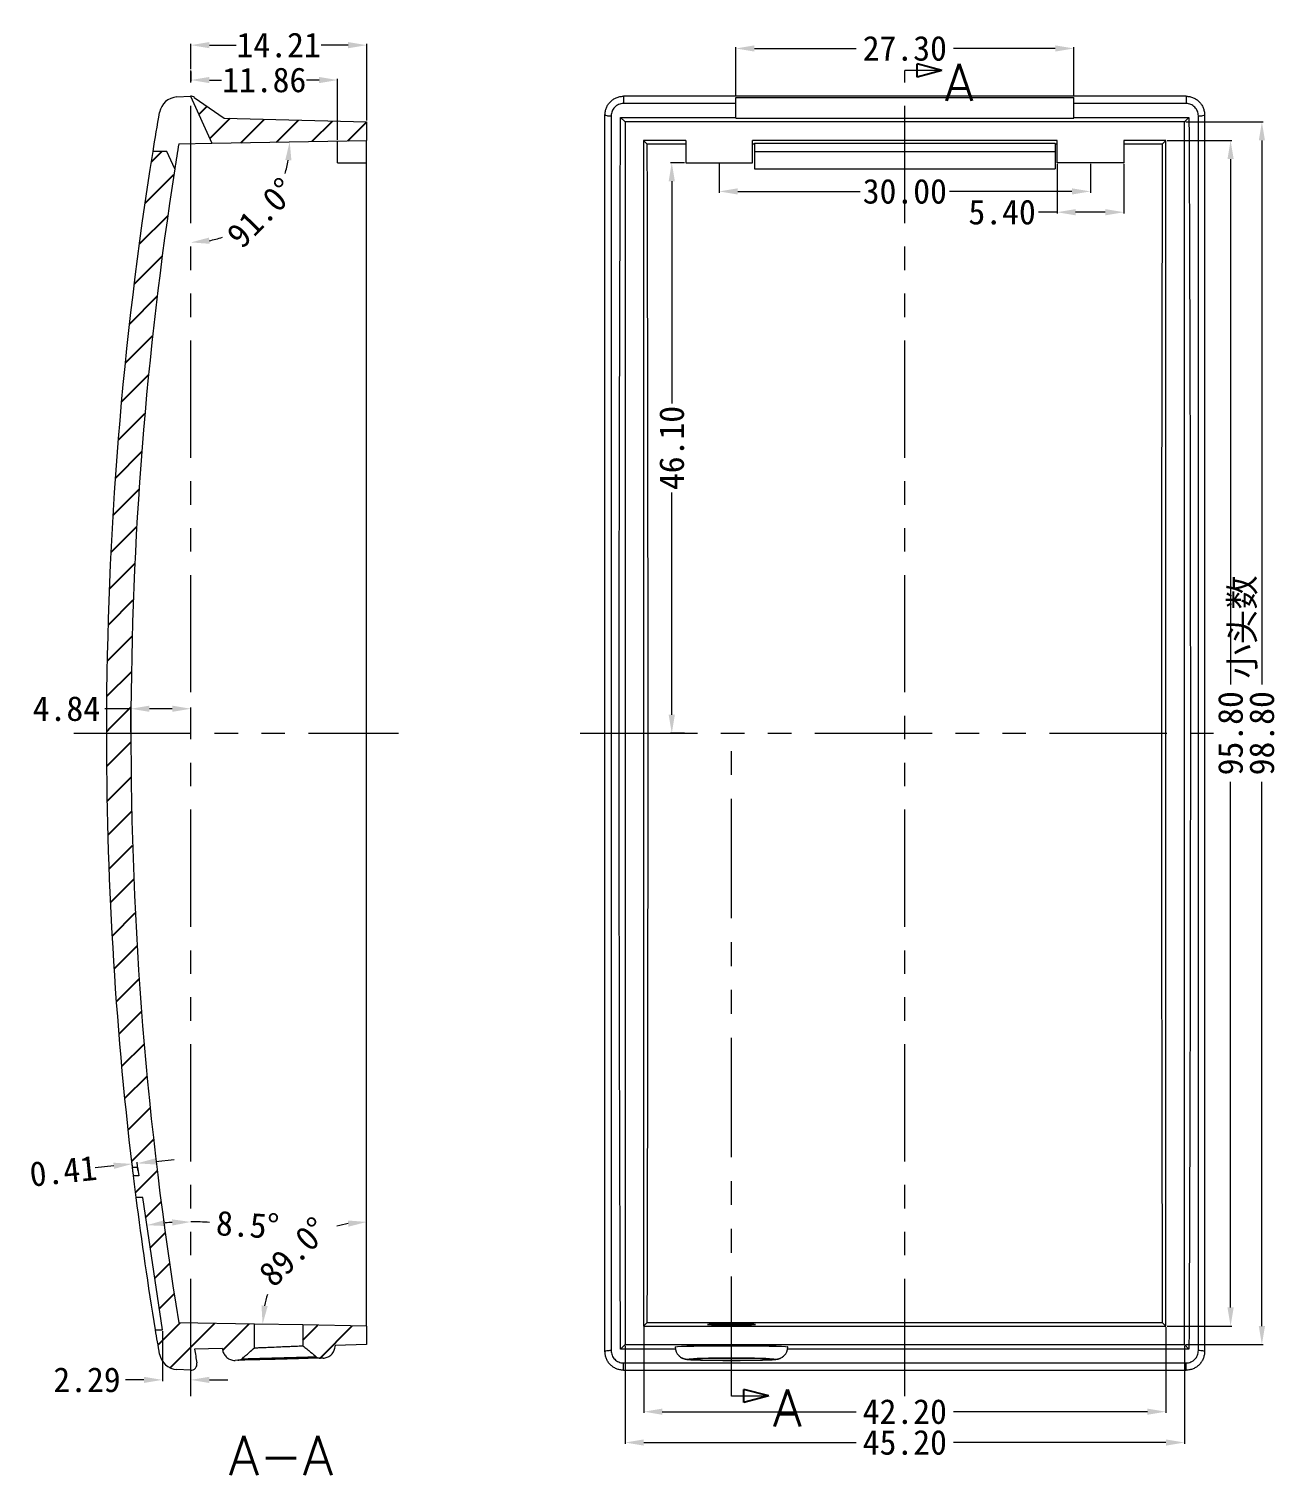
# Model space of a CAD drawing. Extents: x 28 to 482, y 221 to 386.
# Drawn here: x 133.1 to 234, y 245 to 361.8 of the extents above; entities that cross this region are included whole.
import ezdxf

# ---------------------------------------------------------------- set-up
doc = ezdxf.new("R2010")
doc.units = 0
doc.header["$MEASUREMENT"] = 0
doc.linetypes.add('PHANTOM', pattern=[2.5, 1.25, -0.25, 0.25, -0.25, 0.25, -0.25])
doc.layers.add('10', color=7, linetype='Continuous')
doc.layers.add('TOP', color=7, linetype='Continuous')
doc.styles.add('blockfont', font='simplex.shx', dxfattribs={"bigfont": 'bigfont'})
doc.dimstyles.new('2', dxfattribs={"dimtxt": 2, "dimasz": 1.5, "dimexe": 0.1, "dimexo": 0.1, "dimgap": 0.1, "dimtad": 0, "dimzin": 0, "dimdsep": 46, "dimtxsty": 'Standard', "dimcen": 0, "dimclrd": 4, "dimclre": 4, "dimclrt": 3, "dimadec": 1, "dimazin": 0, "dimtfac": 1, "dimtofl": 0, "dimtmove": 0, "dimatfit": 3, "dimfxl": 0, "dimtolj": 1, "dimtzin": 0, "dimlwd": 9, "dimlwe": 9, "dimarcsym": 0})

# ---------------------------------------------------------------- blocks, each defined once
blk = doc.blocks.new('HATCH1')
at = {"color": 200, "linetype": 'Continuous'}
for p, q in [((146.8, 354.89), (147.47, 355.56)), ((147.69, 352.95), (149.33, 354.59)), ((150.19, 352.62), (152.09, 354.52)), ((153.07, 352.67), (154.85, 354.45)), ((155.95, 352.73), (157.61, 354.37)), ((158.83, 352.78), (160.36, 354.3)), ((142.97, 351.06), (143.81, 351.9)), ((142.46, 347.73), (144.78, 350.04)), ((142, 344.44), (144.29, 346.72)), ((141.58, 341.2), (143.84, 343.45)), ((141.21, 337.99), (143.43, 340.21)), ((140.87, 334.83), (143.06, 337.02)), ((140.57, 331.7), (142.73, 333.86)), ((140.31, 328.61), (142.44, 330.74)), ((140.08, 325.55), (142.19, 327.66)), ((139.88, 322.53), (141.97, 324.62)), ((139.72, 319.54), (141.78, 321.6)), ((139.59, 316.58), (141.63, 318.62)), ((139.49, 313.66), (141.5, 315.67)), ((139.41, 310.76), (141.41, 312.75)), ((139.37, 307.89), (141.35, 309.86)), ((139.7, 305.39), (141.31, 307)), ((139.36, 305.05), (139.7, 305.39)), ((139.37, 302.23), (141.31, 304.17)), ((139.41, 299.44), (141.33, 301.36)), ((139.47, 296.68), (141.37, 298.58)), ((139.56, 293.94), (141.45, 295.83)), ((139.67, 291.23), (141.54, 293.1)), ((139.81, 288.54), (141.66, 290.39)), ((139.97, 285.87), (141.81, 287.71)), ((140.15, 283.22), (141.98, 285.05)), ((140.35, 280.6), (142.17, 282.41)), ((140.58, 278), (142.38, 279.79)), ((140.82, 275.42), (142.61, 277.2)), ((141.09, 272.86), (142.86, 274.63)), ((141.38, 270.32), (143.14, 272.07)), ((141.68, 267.79), (143.43, 269.54)), ((142.5, 265.78), (143.75, 267.03)), ((142.87, 263.32), (144.08, 264.54)), ((143.24, 260.86), (144.43, 262.06)), ((143.6, 258.4), (144.81, 259.6)), ((143.5, 255.47), (145.29, 257.26)), ((144.48, 253.63), (148.08, 257.22)), ((148.73, 255.04), (150.86, 257.17)), ((155.21, 255.86), (156.42, 257.07)), ((156.59, 254.41), (159.2, 257.02))]:
    blk.add_line(p, q, dxfattribs=at)
blk = doc.blocks.new('ASSORTED_DRAFT1')
at = {"color": 13}
for p, q in [((206.84, 358.46, 206.84), (204.84, 358.99)), ((204.84, 357.92), (204.84, 358.99)), ((206.84, 358.46, 206.84), (204.84, 357.92))]:
    blk.add_line(p, q, dxfattribs=at)
blk = doc.blocks.new('ASSORTED_DRAFT2')
at = {"color": 13}
for p, q in [((192.84, 251.35, 192.84), (190.84, 251.88)), ((190.84, 250.81), (190.84, 251.88)), ((192.84, 251.35, 192.84), (190.84, 250.81))]:
    blk.add_line(p, q, dxfattribs=at)
blk = doc.blocks.new('*D34')
at = {"color": 4, "linetype": 'Continuous', "lineweight": 9}
for p, q in [((190.19, 356.38), (190.19, 360.33)), ((191.69, 360.23), (199.9, 360.23)), ((215.99, 360.23), (207.77, 360.23)), ((217.49, 356.38), (217.49, 360.33))]:
    blk.add_line(p, q, dxfattribs=at)
for points in [[(191.69, 360.48), (191.69, 359.98), (190.19, 360.23)], [(215.99, 360.48), (215.99, 359.98), (217.49, 360.23)]]:
    blk.add_solid(points, dxfattribs=at)
at = {"layer": 'Defpoints', "color": 0, "linetype": 'Continuous', "lineweight": 9}
for p in [(217.49, 360.23), (190.19, 356.28), (217.49, 356.28)]:
    blk.add_point(p, dxfattribs=at)
at = {"color": 3, "linetype": 'Continuous', "lineweight": 9, "insert": (203.84, 360.23), "char_height": 2, "attachment_point": 5}
blk.add_mtext('\\A1;27.30', dxfattribs=at)
blk = doc.blocks.new('*D35')
at = {"color": 4, "linetype": 'Continuous', "lineweight": 9}
for p, q in [((188.84, 350.9), (188.84, 348.58)), ((218.84, 350.9), (218.84, 348.58)), ((190.34, 348.68), (200.24, 348.68)), ((217.34, 348.68), (207.44, 348.68))]:
    blk.add_line(p, q, dxfattribs=at)
for points in [[(190.34, 348.93), (190.34, 348.43), (188.84, 348.68)], [(217.34, 348.93), (217.34, 348.43), (218.84, 348.68)]]:
    blk.add_solid(points, dxfattribs=at)
at = {"layer": 'Defpoints', "color": 0, "linetype": 'Continuous', "lineweight": 9}
for p in [(188.84, 351), (218.84, 351), (218.84, 348.68)]:
    blk.add_point(p, dxfattribs=at)
at = {"color": 3, "linetype": 'Continuous', "lineweight": 9, "insert": (203.84, 348.68), "char_height": 2, "attachment_point": 5}
blk.add_mtext('\\A1;30.00', dxfattribs=at)
blk = doc.blocks.new('*D36')
at = {"color": 4, "linetype": 'Continuous', "lineweight": 9}
for p, q in [((216.14, 350.9), (216.14, 346.9)), ((221.54, 350.9), (221.54, 346.9)), ((216.14, 347), (214.64, 347)), ((220.04, 347), (217.64, 347))]:
    blk.add_line(p, q, dxfattribs=at)
for points in [[(217.64, 347.25), (217.64, 346.75), (216.14, 347)], [(220.04, 347.25), (220.04, 346.75), (221.54, 347)]]:
    blk.add_solid(points, dxfattribs=at)
at = {"layer": 'Defpoints', "color": 0, "linetype": 'Continuous', "lineweight": 9}
for p in [(216.14, 351), (221.54, 351), (216.14, 347)]:
    blk.add_point(p, dxfattribs=at)
at = {"color": 3, "linetype": 'Continuous', "lineweight": 9, "insert": (211.7, 347), "char_height": 2, "attachment_point": 5}
blk.add_mtext('\\A1;5.40', dxfattribs=at)
blk = doc.blocks.new('*D37')
at = {"color": 4, "linetype": 'Continuous', "lineweight": 9}
for p, q in [((182.74, 256.9), (182.74, 249.98)), ((224.94, 256.9), (224.94, 249.98)), ((184.24, 250.08), (199.9, 250.08)), ((223.44, 250.08), (207.77, 250.08))]:
    blk.add_line(p, q, dxfattribs=at)
for points in [[(184.24, 250.33), (184.24, 249.83), (182.74, 250.08)], [(223.44, 250.33), (223.44, 249.83), (224.94, 250.08)]]:
    blk.add_solid(points, dxfattribs=at)
at = {"layer": 'Defpoints', "color": 0, "linetype": 'Continuous', "lineweight": 9}
for p in [(182.74, 257), (224.94, 257), (224.94, 250.08)]:
    blk.add_point(p, dxfattribs=at)
at = {"color": 3, "linetype": 'Continuous', "lineweight": 9, "insert": (203.84, 250.08), "char_height": 2, "attachment_point": 5}
blk.add_mtext('\\A1;42.20', dxfattribs=at)
blk = doc.blocks.new('*D38')
at = {"color": 4, "linetype": 'Continuous', "lineweight": 9}
for p, q in [((181.24, 255.4), (181.24, 247.49)), ((226.44, 255.4), (226.44, 247.49)), ((182.74, 247.59), (199.9, 247.59)), ((224.94, 247.59), (207.77, 247.59))]:
    blk.add_line(p, q, dxfattribs=at)
for points in [[(182.74, 247.84), (182.74, 247.34), (181.24, 247.59)], [(224.94, 247.84), (224.94, 247.34), (226.44, 247.59)]]:
    blk.add_solid(points, dxfattribs=at)
at = {"layer": 'Defpoints', "color": 0, "linetype": 'Continuous', "lineweight": 9}
for p in [(181.24, 255.5), (226.44, 255.5), (226.44, 247.59)]:
    blk.add_point(p, dxfattribs=at)
at = {"color": 3, "linetype": 'Continuous', "lineweight": 9, "insert": (203.84, 247.59), "char_height": 2, "attachment_point": 5}
blk.add_mtext('\\A1;45.20', dxfattribs=at)
blk = doc.blocks.new('*D39')
at = {"color": 4, "linetype": 'Continuous', "lineweight": 9}
for p, q in [((186.04, 351), (184.91, 351)), ((185.01, 349.5), (185.01, 331.55)), ((185.01, 306.4), (185.01, 324.35)), ((186.04, 304.9), (184.91, 304.9))]:
    blk.add_line(p, q, dxfattribs=at)
for points in [[(184.76, 349.5), (185.26, 349.5), (185.01, 351)], [(184.76, 306.4), (185.26, 306.4), (185.01, 304.9)]]:
    blk.add_solid(points, dxfattribs=at)
at = {"layer": 'Defpoints', "color": 0, "linetype": 'Continuous', "lineweight": 9}
for p in [(186.14, 351), (185.01, 304.9), (186.14, 304.9)]:
    blk.add_point(p, dxfattribs=at)
at = {"color": 3, "linetype": 'Continuous', "lineweight": 9, "insert": (185.01, 327.95), "char_height": 2, "attachment_point": 5, "rotation": 90}
blk.add_mtext('\\A1;46.10', dxfattribs=at)
blk = doc.blocks.new('*D40')
at = {"color": 4, "linetype": 'Continuous', "lineweight": 9}
for p, q in [((225.04, 352.8), (230.26, 352.8)), ((230.16, 351.3), (230.16, 308.84)), ((230.16, 258.5), (230.16, 300.97)), ((225.04, 257), (230.26, 257))]:
    blk.add_line(p, q, dxfattribs=at)
for points in [[(229.91, 351.3), (230.41, 351.3), (230.16, 352.8)], [(229.91, 258.5), (230.41, 258.5), (230.16, 257)]]:
    blk.add_solid(points, dxfattribs=at)
at = {"layer": 'Defpoints', "color": 0, "linetype": 'Continuous', "lineweight": 9}
for p in [(224.94, 352.8), (224.94, 257), (230.16, 257)]:
    blk.add_point(p, dxfattribs=at)
at = {"color": 3, "linetype": 'Continuous', "lineweight": 9, "insert": (230.16, 304.9), "char_height": 2, "attachment_point": 5, "rotation": 90}
blk.add_mtext('\\A1;95.80', dxfattribs=at)
blk = doc.blocks.new('*D41')
at = {"color": 4, "linetype": 'Continuous', "lineweight": 9}
for p, q in [((226.54, 354.3), (232.79, 354.3)), ((232.69, 352.8), (232.69, 308.84)), ((232.69, 257), (232.69, 300.97)), ((226.54, 255.5), (232.79, 255.5))]:
    blk.add_line(p, q, dxfattribs=at)
for points in [[(232.44, 352.8), (232.94, 352.8), (232.69, 354.3)], [(232.44, 257), (232.94, 257), (232.69, 255.5)]]:
    blk.add_solid(points, dxfattribs=at)
at = {"layer": 'Defpoints', "color": 0, "linetype": 'Continuous', "lineweight": 9}
for p in [(226.44, 354.3), (232.69, 354.3), (226.44, 255.5)]:
    blk.add_point(p, dxfattribs=at)
at = {"color": 3, "linetype": 'Continuous', "lineweight": 9, "insert": (232.69, 304.9), "char_height": 2, "attachment_point": 5, "rotation": 90}
blk.add_mtext('\\A1;98.80', dxfattribs=at)
blk = doc.blocks.new('*D49')
at = {"color": 4, "linetype": 'Continuous', "lineweight": 9}
for p, q in [((146.15, 358.36), (146.15, 357.58)), ((147.65, 357.68), (148.64, 357.68)), ((156.51, 357.68), (155.51, 357.68)), ((158.01, 352.86), (158.01, 357.78))]:
    blk.add_line(p, q, dxfattribs=at)
for points in [[(147.65, 357.93), (147.65, 357.43), (146.15, 357.68)], [(156.51, 357.93), (156.51, 357.43), (158.01, 357.68)]]:
    blk.add_solid(points, dxfattribs=at)
at = {"layer": 'Defpoints', "color": 0, "linetype": 'Continuous', "lineweight": 9}
for p in [(146.15, 358.46), (158.01, 357.68), (158.01, 352.76)]:
    blk.add_point(p, dxfattribs=at)
at = {"color": 3, "linetype": 'Continuous', "lineweight": 9, "insert": (152.08, 357.68), "char_height": 2, "attachment_point": 5}
blk.add_mtext('\\A1;11.86', dxfattribs=at)
blk = doc.blocks.new('*D50')
at = {"color": 4, "linetype": 'Continuous', "lineweight": 9}
for p, q in [((146.15, 358.56), (146.15, 360.6)), ((147.65, 360.5), (149.82, 360.5)), ((158.86, 360.5), (156.69, 360.5)), ((160.36, 354.4), (160.36, 360.6))]:
    blk.add_line(p, q, dxfattribs=at)
for points in [[(147.65, 360.75), (147.65, 360.25), (146.15, 360.5)], [(158.86, 360.75), (158.86, 360.25), (160.36, 360.5)]]:
    blk.add_solid(points, dxfattribs=at)
at = {"layer": 'Defpoints', "color": 0, "linetype": 'Continuous', "lineweight": 9}
for p in [(160.36, 360.5), (146.15, 358.46), (160.36, 354.3)]:
    blk.add_point(p, dxfattribs=at)
at = {"color": 3, "linetype": 'Continuous', "lineweight": 9, "insert": (153.25, 360.5), "char_height": 2, "attachment_point": 5}
blk.add_mtext('\\A1;14.21', dxfattribs=at)
blk = doc.blocks.new('*D51')
at = {"color": 4, "linetype": 'Continuous', "lineweight": 9}
for p, q in [((141.31, 306.88), (139.2, 306.88)), ((141.31, 305), (141.31, 306.98)), ((144.65, 306.88), (142.81, 306.88)), ((146.15, 305), (146.15, 306.98))]:
    blk.add_line(p, q, dxfattribs=at)
for points in [[(142.81, 307.13), (142.81, 306.63), (141.31, 306.88)], [(144.65, 307.13), (144.65, 306.63), (146.15, 306.88)]]:
    blk.add_solid(points, dxfattribs=at)
at = {"layer": 'Defpoints', "color": 0, "linetype": 'Continuous', "lineweight": 9}
for p in [(141.31, 306.88), (141.31, 304.9), (146.15, 304.9)]:
    blk.add_point(p, dxfattribs=at)
at = {"color": 3, "linetype": 'Continuous', "lineweight": 9, "insert": (136.1, 306.88), "char_height": 2, "attachment_point": 5}
blk.add_mtext('\\A1;4.84', dxfattribs=at)
blk = doc.blocks.new('*D52')
at = {"color": 4, "linetype": 'Continuous', "lineweight": 9}
for p, q in [((139.92, 269.95), (138.43, 269.79)), ((141.47, 269.54), (141.4, 270.2)), ((141.88, 269.58), (141.81, 270.25)), ((143.31, 270.3), (144.8, 270.46))]:
    blk.add_line(p, q, dxfattribs=at)
for points in [[(139.89, 270.2), (139.95, 269.7), (141.41, 270.1)], [(143.28, 270.55), (143.33, 270.05), (141.82, 270.15)]]:
    blk.add_solid(points, dxfattribs=at)
at = {"layer": 'Defpoints', "color": 0, "linetype": 'Continuous', "lineweight": 9}
for p in [(141.41, 270.1), (141.48, 269.44), (141.89, 269.48)]:
    blk.add_point(p, dxfattribs=at)
at = {"color": 3, "linetype": 'Continuous', "lineweight": 9, "insert": (135.84, 269.52), "char_height": 2, "attachment_point": 5, "rotation": 6.0121}
blk.add_mtext('\\A1;0.41', dxfattribs=at)
blk = doc.blocks.new('*D53')
at = {"color": 4, "linetype": 'Continuous', "lineweight": 9}
for p, q in [((143.86, 256.6), (143.86, 252.55)), ((142.36, 252.65), (140.86, 252.65)), ((146.15, 251.45), (146.15, 252.75)), ((147.65, 252.65), (149.15, 252.65))]:
    blk.add_line(p, q, dxfattribs=at)
for points in [[(142.36, 252.9), (142.36, 252.4), (143.86, 252.65)], [(147.65, 252.9), (147.65, 252.4), (146.15, 252.65)]]:
    blk.add_solid(points, dxfattribs=at)
at = {"layer": 'Defpoints', "color": 0, "linetype": 'Continuous', "lineweight": 9}
for p in [(143.86, 256.7), (143.86, 252.65), (146.15, 251.35)]:
    blk.add_point(p, dxfattribs=at)
at = {"color": 3, "linetype": 'Continuous', "lineweight": 9, "insert": (137.76, 252.65), "char_height": 2, "attachment_point": 5}
blk.add_mtext('\\A1;2.29', dxfattribs=at)
blk = doc.blocks.new('*D54')
at = {"color": 4, "linetype": 'Continuous', "lineweight": 9}
for start, end in [(93.5746, 94.9254), (86.4254, 90)]:
    blk.add_arc((146.15, 241.37), 24.05, start, end, dxfattribs=at)
for points in [[(144.11, 265.08), (144.06, 265.57), (142.59, 265.15)], [(144.64, 265.62), (144.66, 265.12), (146.15, 265.41)]]:
    blk.add_solid(points, dxfattribs=at)
at = {"layer": 'Defpoints', "color": 0, "linetype": 'Continuous', "lineweight": 9}
for p in [(146.15, 358.46), (142.26, 267.38), (143.77, 265.3), (143.86, 256.7), (146.15, 251.35)]:
    blk.add_point(p, dxfattribs=at)
at = {"color": 3, "linetype": 'Continuous', "lineweight": 9, "insert": (150.74, 265.17), "char_height": 2, "attachment_point": 5, "rotation": 356.4254}
blk.add_mtext('\\A1;8.5°', dxfattribs=at)
blk = doc.blocks.new('*D55')
at = {"color": 4, "linetype": 'Continuous', "lineweight": 9}
for start, end in [(100.2322, 106.6169), (162.3831, 168.7678)]:
    blk.add_arc((160.36, 257), 8.41, start, end, dxfattribs=at)
for points in [[(158.84, 265.53), (158.89, 265.03), (160.36, 265.41)], [(152.36, 258.61), (151.86, 258.67), (151.95, 257.15)]]:
    blk.add_solid(points, dxfattribs=at)
at = {"layer": 'Defpoints', "color": 0, "linetype": 'Continuous', "lineweight": 9}
for p in [(160.36, 351), (156.19, 264.31), (151.31, 257.16), (155.21, 257.09), (160.36, 257)]:
    blk.add_point(p, dxfattribs=at)
at = {"color": 3, "linetype": 'Continuous', "lineweight": 9, "insert": (154.46, 263), "char_height": 2, "attachment_point": 5, "rotation": 44.5}
blk.add_mtext('\\A1;89.0°', dxfattribs=at)
blk = doc.blocks.new('*D56')
at = {"color": 4, "linetype": 'Continuous', "lineweight": 9}
for start, end in [(342.2659, 350.2329), (280.7671, 288.7341)]:
    blk.add_arc((146.15, 352.55), 7.99, start, end, dxfattribs=at)
for points in [[(153.78, 351.22), (154.28, 351.18), (154.14, 352.69)], [(147.67, 344.45), (147.62, 344.95), (146.15, 344.56)]]:
    blk.add_solid(points, dxfattribs=at)
at = {"layer": 'Defpoints', "color": 0, "linetype": 'Continuous', "lineweight": 9}
for p in [(146.15, 358.46), (147.86, 352.58), (160.36, 352.8), (150.19, 345.65), (146.15, 251.35)]:
    blk.add_point(p, dxfattribs=at)
at = {"color": 3, "linetype": 'Continuous', "lineweight": 9, "insert": (151.85, 346.95), "char_height": 2, "attachment_point": 5, "rotation": 45.5}
blk.add_mtext('\\A1;91.0°', dxfattribs=at)

msp = doc.modelspace()

# ---------------------------------------------------------------- linework, layer by layer
at = {"layer": '10', "color": 1, "linetype": 'PHANTOM', "lineweight": 9, "ltscale": 7.581418}
for p, q in [((146.149, 251.346), (146.149, 358.458)), ((203.836, 251.346), (203.836, 358.458)), ((136.7, 304.902), (162.922, 304.902)), ((177.613, 304.902), (230.058, 304.902))]:
    msp.add_line(p, q, dxfattribs=at)
at = {"layer": '10', "color": 1, "linetype": 'Continuous', "lineweight": 9}
for p, q in [((206.836, 358.458), (203.836, 358.458)), ((192.836, 251.346), (189.836, 251.346))]:
    msp.add_line(p, q, dxfattribs=at)
at = {"layer": '10', "color": 7, "linetype": 'Continuous', "lineweight": 9}
for p, q in [((145.025, 356.311), (146.123, 356.369)), ((146.123, 356.369), (147.857, 352.584)), ((146.434, 356.281), (148.857, 354.603)), ((181.103, 356.37), (181.103, 355.783)), ((226.569, 356.37), (181.103, 356.37)), ((190.186, 355.783), (181.103, 355.783)), ((190.186, 356.281), (217.486, 356.281)), ((190.186, 354.603), (190.186, 356.281)), ((217.486, 354.603), (217.486, 356.281)), ((226.569, 355.783), (217.486, 355.783)), ((226.569, 356.37), (226.569, 355.783)), ((148.857, 354.603), (160.357, 354.302)), ((160.357, 354.302), (160.357, 352.802)), ((180.871, 354.666), (190.186, 354.666)), ((181.236, 354.302), (180.871, 354.666)), ((226.436, 354.302), (181.236, 354.302)), ((181.236, 354.302), (181.236, 255.502)), ((190.186, 354.603), (217.486, 354.603)), ((217.486, 354.666), (226.8, 354.666)), ((226.436, 354.302), (226.8, 354.666)), ((226.436, 255.502), (226.436, 354.302)), ((144.21, 351.902), (143.1, 351.902)), ((144.852, 350.499), (144.21, 351.902)), ((145.178, 352.537), (147.857, 352.584)), ((147.857, 352.584), (160.357, 352.802)), ((158.007, 351.002), (158.007, 352.761)), ((160.357, 351.002), (160.357, 352.802)), ((182.736, 352.802), (182.736, 257.002)), ((182.736, 352.802), (183.001, 352.537)), ((186.136, 352.802), (182.736, 352.802)), ((183.001, 352.537), (186.136, 352.537)), ((186.136, 352.802), (186.136, 351.002)), ((191.536, 351.002), (191.536, 352.802)), ((216.136, 352.802), (191.536, 352.802)), ((191.536, 352.537), (191.686, 352.537)), ((191.686, 352.537), (191.686, 352.584)), ((191.686, 352.584), (215.986, 352.584)), ((191.686, 352.537), (191.686, 350.499)), ((191.686, 351.902), (215.986, 351.902)), ((215.986, 352.537), (215.986, 352.584)), ((215.986, 352.537), (216.136, 352.537)), ((215.986, 352.537), (215.986, 350.499)), ((216.136, 351.002), (216.136, 352.802)), ((221.536, 352.802), (221.536, 351.002)), ((224.936, 352.802), (221.536, 352.802)), ((221.536, 352.537), (224.671, 352.537)), ((224.936, 352.802), (224.671, 352.537)), ((224.936, 257.002), (224.936, 352.802)), ((158.007, 351.002), (160.357, 351.002)), ((160.357, 257.002), (160.357, 351.001)), ((186.136, 351.002), (191.536, 351.002)), ((221.536, 351.002), (216.136, 351.002)), ((191.686, 350.499), (215.986, 350.499)), ((141.435, 269.833), (141.834, 269.833)), ((141.938, 269.133), (141.519, 269.133)), ((141.834, 269.833), (141.938, 269.133)), ((142.261, 267.383), (141.737, 267.383)), ((143.857, 256.702), (142.261, 267.383)), ((151.307, 257.16), (145.178, 257.267)), ((151.307, 255.239), (151.307, 257.16)), ((155.207, 257.092), (151.307, 257.16)), ((160.357, 257.002), (155.207, 257.092)), ((155.207, 257.092), (155.207, 255.404)), ((182.736, 257.002), (183.001, 257.267)), ((224.671, 257.267), (183.001, 257.267)), ((224.936, 257.002), (224.671, 257.267)), ((143.295, 256.702), (143.857, 256.702)), ((160.357, 257.002), (160.357, 255.502)), ((182.736, 257.002), (224.936, 257.002)), ((148.707, 255.197), (146.448, 255.138)), ((160.357, 255.502), (157.807, 255.435)), ((157.807, 255.435), (157.807, 255.412)), ((181.236, 255.502), (180.871, 255.138)), ((185.311, 255.138), (180.871, 255.138)), ((181.236, 255.502), (226.436, 255.502)), ((226.8, 255.138), (194.368, 255.138)), ((226.436, 255.502), (226.8, 255.138)), ((149.958, 254.232), (149.733, 254.226)), ((156.833, 254.412), (156.617, 254.406)), ((181.103, 254.021), (226.569, 254.021)), ((181.103, 253.434), (181.103, 254.021)), ((186.627, 254.339), (186.629, 254.339)), ((226.569, 253.434), (226.569, 254.021)), ((146.123, 253.435), (145.025, 253.492)), ((181.103, 253.434), (226.569, 253.434))]:
    msp.add_line(p, q, dxfattribs=at)
at = {"layer": '10', "color": 1, "linetype": 'PHANTOM', "lineweight": 9, "ltscale": 7.720293}
msp.add_line((189.836, 251.346), (189.836, 304.902), dxfattribs=at)
at = {"layer": '10', "color": 7, "linetype": 'Continuous', "lineweight": 9}
for centre, radius, start, end in [((145.104, 354.814), 1.5, 93, 170.27396), ((146.15, 355.87), 0.5, 55.29979, 93), ((436.301, 304.902), 294.994, 170.70732, 171.1082), ((436.301, 304.902), 294.994, 171.1082, 179.90559), ((436.301, 304.902), 294.994, 179.90559, 189.29268), ((436.301, 304.902), 294.094, 189.74199, 189.96287), ((145.104, 254.99), 1.5, 189.72604, 267), ((146.15, 253.934), 0.5, -93, 9.96287), ((149.945, 254.732), 0.5, 271.5, 310.554), ((156.604, 254.906), 0.5, 230.68225, 271.5)]:
    msp.add_arc(centre, radius, start, end, dxfattribs=at)
at = {"layer": '10', "color": 7, "linetype": 'Continuous', "lineweight": 9, "extrusion": (0, 0, -1)}
for start, end in [(9.107, 9.72604), (0.09379, 9.107), (353.21764, 360.09379), (352.74134, 353.0816), (350.65842, 352.74134), (350.27396, 350.65842)]:
    msp.add_arc((-436.301, 304.902), 296.944, start, end, dxfattribs=at)
at = {"layer": '10', "color": 7, "linetype": 'Continuous', "lineweight": 9}
for centre, major_axis, ratio, start_param, end_param in [((180.113, 354.871), (0.5, 0), 0.1696199, 3.0884595, 4.712389), ((227.558, 354.871), (0.5, 0), 0.1696199, 4.712389, 6.3363185), ((180.113, 254.933), (0.5, 0), 0.1696199, 1.5707963, 3.1947258), ((186.286, 255.319), (1, 0), 0.9996573, 3.1442104, 4.712389), ((193.386, 255.319), (1, 0), 0.9996573, 4.712389, 6.2805676), ((227.558, 254.933), (0.5, 0), 0.1696199, 6.2300521, 7.8539816)]:
    msp.add_ellipse(centre, major_axis=major_axis, ratio=ratio, start_param=start_param, end_param=end_param, dxfattribs=at)
at = {"layer": '10', "color": 7, "linetype": 'Continuous', "lineweight": 9, "extrusion": (0, 0, -1)}
for centre, major_axis, ratio, start_param, end_param in [((188.462, 304.902), (0, 294.094), 0.0261859, 4.5423592, 4.8824188), ((219.21, 304.902), (0, 294.094), 0.0261859, 1.4007665, 1.7408261), ((177.919, 304.902), (0, 294.994), 0.0174551, 1.4086084, 1.7329843), ((229.752, 304.902), (0, 294.994), 0.0174551, 4.550201, 4.8745769), ((189.836, 257.126), (-1.95, 0), 0.0174551, 1.5707963, 7.8539816), ((189.836, 255.316), (-4.55, 0), 0.0261859, 0.1001674, 3.0414252), ((189.836, 255.319), (-4.55, 0), 0.0204308, 0.1001674, 3.0414252), ((189.836, 254.319), (-3.55, 0), 0.0261859, 0, 3.1415927)]:
    msp.add_ellipse(centre, major_axis=major_axis, ratio=ratio, start_param=start_param, end_param=end_param, dxfattribs=at)
at = {"layer": '10', "color": 7, "linetype": 'Continuous', "lineweight": 9}
for points, degree, knots in [([(179.614, 354.876), (179.614, 354.974), (179.624, 355.07), (179.652, 355.213), (179.664, 355.26), (179.692, 355.353), (179.709, 355.4), (179.764, 355.535), (179.81, 355.621), (179.917, 355.783), (179.979, 355.86), (180.116, 355.998), (180.191, 356.06), (180.312, 356.142), (180.355, 356.167), (180.441, 356.214), (180.485, 356.235), (180.619, 356.291), (180.713, 356.32), (180.906, 356.359), (181.004, 356.369), (181.103, 356.369)], 3, [0, 0, 0, 0, 0.125, 0.125, 0.1875, 0.1875, 0.25, 0.25, 0.375, 0.375, 0.5, 0.5, 0.625, 0.625, 0.6875, 0.6875, 0.75, 0.75, 0.875, 0.875, 1, 1, 1, 1]), ([(181.103, 355.783), (180.97, 355.783), (180.839, 355.756), (180.659, 355.681), (180.601, 355.649), (180.493, 355.576), (180.443, 355.534), (180.353, 355.441), (180.311, 355.39), (180.241, 355.282), (180.211, 355.225), (180.162, 355.104), (180.144, 355.042), (180.119, 354.915), (180.113, 354.851), (180.113, 354.786)], 3, [0, 0, 0, 0, 0.25, 0.25, 0.375, 0.375, 0.5, 0.5, 0.625, 0.625, 0.75, 0.75, 0.875, 0.875, 1, 1, 1, 1]), ([(226.569, 356.369), (226.668, 356.369), (226.765, 356.359), (226.908, 356.33), (226.955, 356.319), (227.049, 356.29), (227.095, 356.273), (227.231, 356.217), (227.316, 356.171), (227.478, 356.062), (227.554, 355.999), (227.691, 355.861), (227.753, 355.785), (227.861, 355.622), (227.907, 355.536), (227.962, 355.401), (227.978, 355.356), (228.007, 355.262), (228.019, 355.214), (228.047, 355.071), (228.057, 354.974), (228.058, 354.876)], 3, [0, 0, 0, 0, 0.125, 0.125, 0.1875, 0.1875, 0.25, 0.25, 0.375, 0.375, 0.5, 0.5, 0.625, 0.625, 0.75, 0.75, 0.8125, 0.8125, 0.875, 0.875, 1, 1, 1, 1]), ([(227.558, 354.786), (227.558, 354.851), (227.552, 354.916), (227.527, 355.043), (227.509, 355.106), (227.46, 355.225), (227.431, 355.282), (227.359, 355.392), (227.318, 355.442), (227.228, 355.534), (227.177, 355.577), (227.069, 355.65), (227.012, 355.681), (226.891, 355.732), (226.828, 355.751), (226.7, 355.777), (226.635, 355.783), (226.569, 355.783)], 3, [0, 0, 0, 0, 0.125, 0.125, 0.25, 0.25, 0.375, 0.375, 0.5, 0.5, 0.625, 0.625, 0.75, 0.75, 0.875, 0.875, 1, 1, 1, 1]), ([(179.614, 254.928), (179.614, 263.186), (179.613, 271.488), (179.613, 281.919), (179.613, 284.009), (179.613, 288.188), (179.613, 290.278), (179.613, 296.551), (179.613, 300.735), (179.613, 307.014), (179.613, 309.107), (179.613, 313.296), (179.613, 315.389), (179.613, 321.661), (179.613, 325.833), (179.613, 338.324), (179.614, 346.617), (179.614, 354.876)], 3, [0, 0, 0, 0, 0.25, 0.25, 0.3125, 0.3125, 0.375, 0.375, 0.5, 0.5, 0.5625, 0.5625, 0.625, 0.625, 0.75, 0.75, 1, 1, 1, 1]), ([(180.113, 354.786), (180.113, 346.543), (180.113, 338.265), (180.113, 325.796), (180.113, 321.631), (180.113, 315.37), (180.113, 313.281), (180.113, 309.1), (180.113, 307.01), (180.113, 300.742), (180.113, 296.566), (180.113, 290.305), (180.113, 288.218), (180.113, 284.046), (180.113, 281.96), (180.113, 271.548), (180.113, 263.261), (180.113, 255.018)], 3, [0, 0, 0, 0, 0.25, 0.25, 0.375, 0.375, 0.4375, 0.4375, 0.5, 0.5, 0.625, 0.625, 0.6875, 0.6875, 0.75, 0.75, 1, 1, 1, 1]), ([(227.558, 255.018), (227.559, 263.261), (227.559, 271.539), (227.559, 284.008), (227.559, 288.173), (227.559, 294.434), (227.559, 296.523), (227.559, 300.704), (227.559, 302.794), (227.559, 309.062), (227.559, 313.238), (227.559, 319.499), (227.559, 321.586), (227.559, 325.758), (227.559, 327.844), (227.559, 338.256), (227.559, 346.543), (227.558, 354.786)], 3, [0, 0, 0, 0, 0.25, 0.25, 0.375, 0.375, 0.4375, 0.4375, 0.5, 0.5, 0.625, 0.625, 0.6875, 0.6875, 0.75, 0.75, 1, 1, 1, 1]), ([(228.058, 354.876), (228.058, 346.617), (228.058, 338.316), (228.058, 327.885), (228.058, 325.795), (228.058, 321.616), (228.058, 319.525), (228.058, 313.253), (228.058, 309.069), (228.058, 302.79), (228.058, 300.696), (228.058, 296.508), (228.058, 294.415), (228.058, 288.143), (228.058, 283.971), (228.058, 271.479), (228.058, 263.186), (228.058, 254.928)], 3, [0, 0, 0, 0, 0.25, 0.25, 0.3125, 0.3125, 0.375, 0.375, 0.5, 0.5, 0.5625, 0.5625, 0.625, 0.625, 0.75, 0.75, 1, 1, 1, 1]), ([(141.519, 269.133), (141.519, 269.138), (141.518, 269.142), (141.518, 269.147), (141.517, 269.151), (141.515, 269.169), (141.514, 269.18), (141.51, 269.205), (141.509, 269.22), (141.503, 269.268), (141.498, 269.307), (141.488, 269.391), (141.482, 269.437), (141.471, 269.529), (141.466, 269.575), (141.458, 269.638), (141.456, 269.658), (141.451, 269.696), (141.449, 269.714), (141.444, 269.763), (141.44, 269.789), (141.436, 269.824), (141.435, 269.833)], 3, [0, 0, 0, 0, 0.0625, 0.0625, 0.125, 0.125, 0.1875, 0.1875, 0.25, 0.25, 0.375, 0.375, 0.5, 0.5, 0.625, 0.625, 0.6875, 0.6875, 0.75, 0.75, 0.875, 1, 1, 1, 1]), ([(148.707, 255.197), (148.71, 255.086), (148.733, 254.974), (148.772, 254.87), (148.812, 254.765), (148.87, 254.666), (148.942, 254.581), (149.015, 254.495), (149.103, 254.421), (149.199, 254.364), (149.295, 254.307), (149.403, 254.266), (149.513, 254.245), (149.585, 254.23), (149.659, 254.224), (149.733, 254.226)], 3, [0, 0, 0, 0, 0.2136413, 0.2136413, 0.2136413, 0.4289375, 0.4289375, 0.4289375, 0.6442338, 0.6442338, 0.6442338, 0.8595301, 0.8595301, 0.8595301, 1, 1, 1, 1]), ([(150.27, 254.352), (150.37, 254.437), (150.47, 254.523), (150.57, 254.609), (150.672, 254.696), (150.774, 254.784), (150.877, 254.871), (151.02, 254.994), (151.164, 255.117), (151.307, 255.239)], 3, [0, 0, 0, 0, 0.2895041, 0.2895041, 0.2895041, 0.5850082, 0.5850082, 0.5850082, 1, 1, 1, 1]), ([(151.312, 255.24), (151.307, 255.239), (151.298, 255.238), (151.349, 255.242), (151.556, 255.252), (151.947, 255.269), (152.533, 255.292), (153.218, 255.32), (153.868, 255.347), (154.392, 255.368), (154.784, 255.384), (155.041, 255.395), (155.179, 255.402), (155.212, 255.404), (155.205, 255.404)], 3, [0, 0, 0, 0, 0.0001135, 0.0783095, 0.1673884, 0.2673328, 0.3781195, 0.4997206, 0.6020231, 0.6967694, 0.7839485, 0.8635509, 0.9355697, 1, 1, 1, 1]), ([(155.207, 255.404), (155.311, 255.319), (155.415, 255.234), (155.519, 255.149), (155.623, 255.063), (155.727, 254.978), (155.831, 254.893), (155.983, 254.768), (156.135, 254.644), (156.288, 254.519)], 3, [0, 0, 0, 0, 0.2888265, 0.2888265, 0.2888265, 0.577653, 0.577653, 0.577653, 1, 1, 1, 1]), ([(156.833, 254.412), (156.945, 254.415), (157.058, 254.437), (157.163, 254.477), (157.267, 254.517), (157.366, 254.575), (157.452, 254.647), (157.538, 254.72), (157.612, 254.807), (157.669, 254.904), (157.725, 255), (157.766, 255.108), (157.788, 255.218), (157.801, 255.281), (157.807, 255.347), (157.807, 255.412)], 3, [0, 0, 0, 0, 0.2185914, 0.2185914, 0.2185914, 0.4371827, 0.4371827, 0.4371827, 0.6557741, 0.6557741, 0.6557741, 0.8743655, 0.8743655, 0.8743655, 1, 1, 1, 1]), ([(181.103, 253.435), (181.004, 253.435), (180.907, 253.445), (180.764, 253.473), (180.716, 253.485), (180.623, 253.514), (180.576, 253.531), (180.441, 253.587), (180.355, 253.633), (180.193, 253.742), (180.117, 253.805), (179.98, 253.943), (179.919, 254.018), (179.81, 254.182), (179.765, 254.268), (179.709, 254.403), (179.693, 254.448), (179.665, 254.542), (179.653, 254.589), (179.624, 254.733), (179.614, 254.83), (179.614, 254.928)], 3, [0, 0, 0, 0, 0.125, 0.125, 0.1875, 0.1875, 0.25, 0.25, 0.375, 0.375, 0.5, 0.5, 0.625, 0.625, 0.75, 0.75, 0.8125, 0.8125, 0.875, 0.875, 1, 1, 1, 1]), ([(180.113, 255.018), (180.113, 254.953), (180.119, 254.888), (180.144, 254.761), (180.163, 254.698), (180.211, 254.579), (180.241, 254.522), (180.312, 254.412), (180.353, 254.362), (180.444, 254.269), (180.495, 254.227), (180.603, 254.154), (180.66, 254.123), (180.78, 254.072), (180.844, 254.053), (180.971, 254.027), (181.036, 254.021), (181.103, 254.021)], 3, [0, 0, 0, 0, 0.125, 0.125, 0.25, 0.25, 0.375, 0.375, 0.5, 0.5, 0.625, 0.625, 0.75, 0.75, 0.875, 0.875, 1, 1, 1, 1]), ([(185.286, 255.317), (185.284, 255.323), (185.292, 255.322), (185.296, 255.324), (185.3, 255.326), (185.308, 255.328)], 2, [0, 0, 0, 0.5, 0.5, 0.75, 1, 1, 1]), ([(226.569, 254.021), (226.701, 254.021), (226.832, 254.047), (227.012, 254.123), (227.071, 254.155), (227.178, 254.228), (227.228, 254.27), (227.319, 254.363), (227.36, 254.414), (227.431, 254.522), (227.461, 254.579), (227.509, 254.7), (227.528, 254.762), (227.552, 254.888), (227.558, 254.953), (227.558, 255.018)], 3, [0, 0, 0, 0, 0.25, 0.25, 0.375, 0.375, 0.5, 0.5, 0.625, 0.625, 0.75, 0.75, 0.875, 0.875, 1, 1, 1, 1]), ([(228.058, 254.928), (228.057, 254.83), (228.047, 254.734), (228.019, 254.591), (228.007, 254.544), (227.979, 254.451), (227.963, 254.404), (227.907, 254.269), (227.862, 254.183), (227.755, 254.021), (227.692, 253.944), (227.555, 253.806), (227.48, 253.744), (227.359, 253.662), (227.317, 253.636), (227.23, 253.59), (227.186, 253.569), (227.052, 253.513), (226.959, 253.484), (226.765, 253.445), (226.668, 253.435), (226.569, 253.435)], 3, [0, 0, 0, 0, 0.125, 0.125, 0.1875, 0.1875, 0.25, 0.25, 0.375, 0.375, 0.5, 0.5, 0.625, 0.625, 0.6875, 0.6875, 0.75, 0.75, 0.875, 0.875, 1, 1, 1, 1]), ([(156.62, 254.406), (156.615, 254.406), (156.259, 254.397), (155.023, 254.365), (154.156, 254.342), (152.415, 254.296), (151.547, 254.274), (150.322, 254.241), (149.965, 254.232), (149.953, 254.232), (149.96, 254.232), (149.964, 254.232)], 3, [0, 0, 0, 0, 0.2499332, 0.2499332, 0.4998664, 0.4998664, 0.7497996, 0.7497996, 0.9997327, 0.9997327, 1, 1, 1, 1]), ([(150.268, 254.352), (150.272, 254.352), (150.29, 254.352), (150.369, 254.355), (150.427, 254.356), (150.578, 254.361), (150.67, 254.363), (150.834, 254.368), (150.893, 254.369), (151.017, 254.373), (151.149, 254.376), (151.294, 254.38), (151.446, 254.385), (151.526, 254.387), (151.774, 254.394), (151.947, 254.399), (152.219, 254.406), (152.311, 254.409), (152.501, 254.414), (152.597, 254.417), (152.886, 254.425), (153.08, 254.43), (153.375, 254.438), (153.474, 254.441), (153.671, 254.446), (153.768, 254.449), (154.057, 254.457), (154.244, 254.463), (154.519, 254.47), (154.609, 254.473), (154.782, 254.477), (154.95, 254.482), (155.108, 254.486), (155.261, 254.491), (155.335, 254.493), (155.545, 254.499), (155.668, 254.502), (155.886, 254.508), (155.98, 254.511), (156.13, 254.515), (156.188, 254.517), (156.247, 254.518), (156.262, 254.519), (156.28, 254.519), (156.285, 254.519), (156.289, 254.519)], 3, [0, 0, 0, 0, 0.0625, 0.0625, 0.125, 0.125, 0.1875, 0.1875, 0.21875, 0.21875, 0.25, 0.28125, 0.28125, 0.3125, 0.3125, 0.375, 0.375, 0.40625, 0.40625, 0.4375, 0.4375, 0.5, 0.5, 0.53125, 0.53125, 0.5625, 0.5625, 0.625, 0.625, 0.65625, 0.65625, 0.6875, 0.71875, 0.71875, 0.75, 0.75, 0.8125, 0.8125, 0.875, 0.875, 0.9375, 0.9375, 0.96875, 0.96875, 1, 1, 1, 1]), ([(185.577, 254.612), (185.605, 254.584), (185.674, 254.522), (185.79, 254.444), (185.914, 254.385), (186.022, 254.348), (186.11, 254.327), (186.192, 254.313), (186.294, 254.3), (186.393, 254.291), (186.487, 254.286), (186.516, 254.284)], 3, [0, 0, 0, 0, 0.0667062, 0.1610368, 0.2454547, 0.322665, 0.4043538, 0.5027166, 0.6442328, 0.8937867, 1, 1, 1, 1]), ([(186.286, 254.319), (186.286, 254.294), (186.669, 254.27), (187.987, 254.236), (188.91, 254.226), (190.768, 254.226), (191.693, 254.236), (192.999, 254.27), (193.386, 254.294), (193.386, 254.319)], 3, [0, 0, 0, 0, 0.25, 0.25, 0.5, 0.5, 0.75, 0.75, 1, 1, 1, 1]), ([(189.836, 254.406), (190.715, 254.406), (191.574, 254.397), (192.809, 254.365), (193.166, 254.342), (193.165, 254.296), (192.803, 254.274), (191.58, 254.241), (190.716, 254.232), (188.957, 254.232), (188.093, 254.241), (186.869, 254.273), (186.506, 254.296), (186.505, 254.342), (186.865, 254.365), (188.095, 254.397), (188.956, 254.406), (189.836, 254.406)], 3, [0, 0, 0, 0, 0.125, 0.125, 0.25, 0.25, 0.375, 0.375, 0.5, 0.5, 0.625, 0.625, 0.75, 0.75, 0.875, 0.875, 1, 1, 1, 1]), ([(193.147, 254.284), (193.171, 254.285), (193.275, 254.291), (193.39, 254.301), (193.514, 254.317), (193.637, 254.344), (193.763, 254.387), (193.901, 254.454), (194.014, 254.535), (194.077, 254.594), (194.094, 254.612)], 3, [0, 0, 0, 0, 0.0850745, 0.3793862, 0.5702188, 0.6804475, 0.76144, 0.852403, 0.958192, 1, 1, 1, 1])]:
    msp.add_open_spline(points, degree=degree, knots=knots, dxfattribs=at)
for points in [[(185.309, 255.328), (185.308, 255.328), (185.308, 255.328), (185.308, 255.328)], [(194.386, 255.316), (194.387, 255.321), (194.378, 255.324), (194.363, 255.328)]]:
    msp.add_open_spline(points, degree=3, dxfattribs=at)

# ---------------------------------------------------------------- block references
at = {"layer": '10', "color": 200, "linetype": 'Continuous', "lineweight": 9}
msp.add_blockref('HATCH1', (0, 0), dxfattribs=at)
at = {"layer": 'TOP', "color": 1, "linetype": 'Continuous', "lineweight": 9}
for name in ['ASSORTED_DRAFT1', 'ASSORTED_DRAFT2']:
    msp.add_blockref(name, (0, 0), dxfattribs=at)

# ---------------------------------------------------------------- texts
at = {"color": 1, "linetype": 'Continuous', "lineweight": 9, "insert": (230.074, 309.309), "char_height": 2.0411, "width": 210.54129, "attachment_point": 1, "rotation": 90}
msp.add_mtext('{\\fSimHei|b0|i0|c134|p2;小头数}', dxfattribs=at)
at = {"layer": 'TOP', "color": 1, "linetype": 'Continuous', "lineweight": 9, "line_spacing_factor": 0.903614, "style": 'blockfont'}
for s, insert, char_height, attachment_point in [('\\W01.000;A', (207.069, 355.989), 3, 7), ('\\W01.000;A', (193.194, 248.877), 3, 7), ('\\W01.000; \\H3.17;A-A\\H3.17;', (152.341, 244.958), 3.175, 8)]:
    msp.add_mtext(s, dxfattribs=dict(at, insert=insert, char_height=char_height, attachment_point=attachment_point))

# ---------------------------------------------------------------- dimensions: what is measured, and where the dimension line sits
at = {"linetype": 'Continuous', "lineweight": 9}
for base, p1, p2, picture, middle in [((160.357, 360.498), (146.149, 358.458), (160.357, 354.302), '*D50', (153.253, 360.498)), ((217.486, 360.234), (190.186, 356.281), (217.486, 356.281), '*D34', (203.836, 360.234)), ((158.007, 357.675), (146.149, 358.458), (158.007, 352.761), '*D49', (152.078, 357.675)), ((218.836, 348.685), (188.836, 351.002), (218.836, 351.002), '*D35', (203.836, 348.685)), ((216.136, 346.999), (221.536, 351.002), (216.136, 351.002), '*D36', (211.702, 346.999)), ((224.936, 250.075), (182.736, 257.002), (224.936, 257.002), '*D37', (203.836, 250.075)), ((226.436, 247.587), (181.236, 255.502), (226.436, 255.502), '*D38', (203.836, 247.587))]:
    dim = msp.add_linear_dim(base=base, p1=p1, p2=p2, dimstyle='2', dxfattribs=at)
    dim.commit()
    dim.dimension.update_dxf_attribs({"geometry": picture, "text_midpoint": middle})
for base, line1, line2, picture, middle in [((143.775, 265.295), ((146.149, 251.346), (146.149, 358.458)), ((143.857, 256.702), (142.261, 267.383)), '*D54', (150.742, 265.173)), ((150.186, 345.654), ((146.149, 251.346), (146.149, 358.458)), ((147.857, 352.584), (160.357, 352.802)), '*D56', (151.851, 346.951)), ((156.194, 264.31), ((155.207, 257.092), (151.307, 257.16)), ((160.357, 257.002), (160.357, 351.001)), '*D55', (154.462, 263.001))]:
    dim = msp.add_angular_dim_2l(base=base, line1=line1, line2=line2, dimstyle='2', dxfattribs=at)
    dim.commit()
    dim.dimension.update_dxf_attribs({"geometry": picture, "text_midpoint": middle})
for base, p1, p2, picture, middle in [((232.685, 354.302), (226.436, 255.502), (226.436, 354.302), '*D41', (232.685, 304.902)), ((230.159, 257.002), (224.936, 352.802), (224.936, 257.002), '*D40', (230.159, 304.902)), ((185.007, 304.902), (186.136, 351.002), (186.136, 304.902), '*D39', (185.007, 327.952))]:
    dim = msp.add_linear_dim(base=base, p1=p1, p2=p2, angle=90, dimstyle='2', dxfattribs=at)
    dim.commit()
    dim.dimension.update_dxf_attribs({"geometry": picture, "text_midpoint": middle})
for base, p1, p2, picture, middle in [((141.307, 306.878), (146.149, 304.902), (141.307, 304.902), '*D51', (136.104, 306.878)), ((143.857, 252.648), (146.149, 251.346), (143.857, 256.702), '*D53', (137.757, 252.648))]:
    dim = msp.add_linear_dim(base=base, p1=p1, p2=p2, dimstyle='2', dxfattribs=at)
    dim.commit()
    dim.dimension.update_dxf_attribs({"geometry": picture, "text_midpoint": middle, "dimtype": 160})
dim = msp.add_aligned_dim(p1=(141.886, 269.483), p2=(141.482, 269.441), distance=-0.667, dimstyle='2', dxfattribs=at)
dim.commit()
dim.dimension.update_dxf_attribs({"geometry": '*D52', "text_midpoint": (135.843, 269.517)})

doc.saveas('drawing.dxf')
